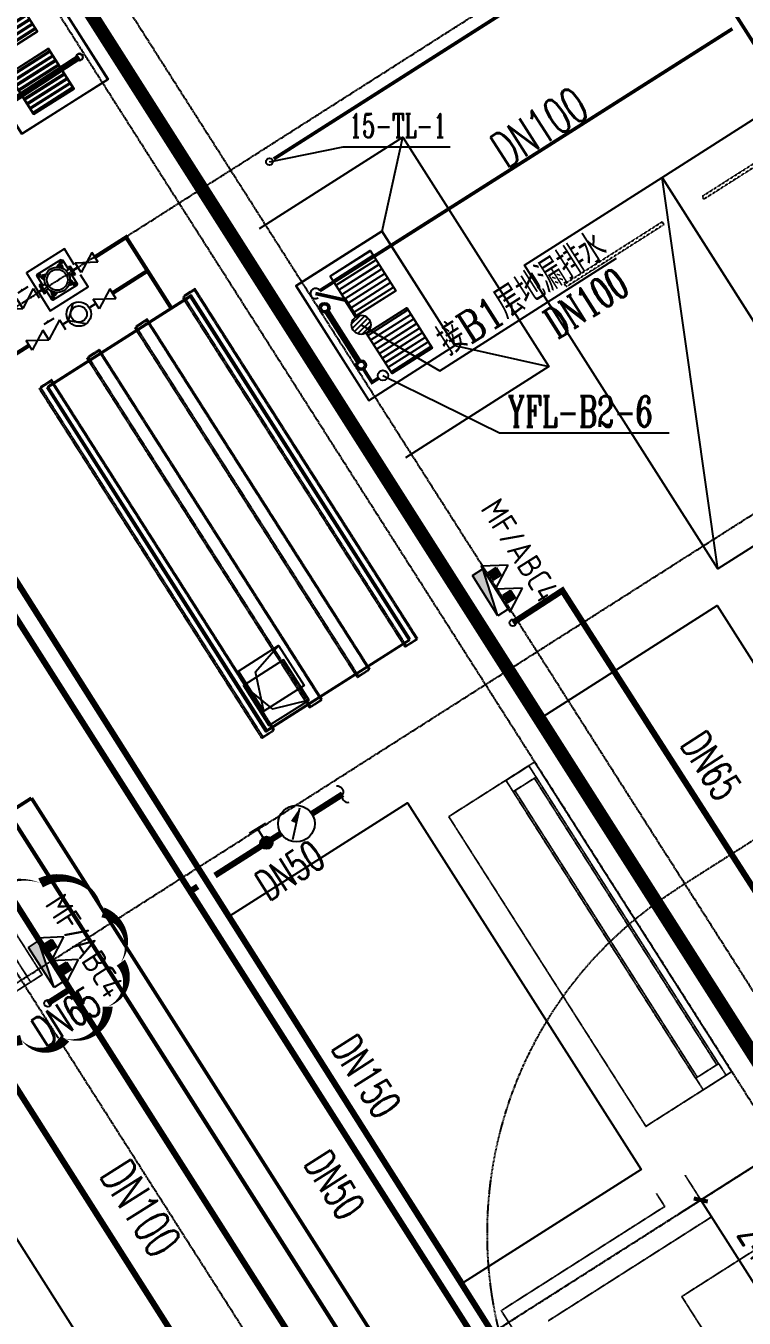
# Model space of a CAD drawing. Extents: x -1466470 to 922624, y -511729 to 590125.
# Drawn here: x -202945 to -192372, y 24484 to 43503 of the extents above; entities that cross this region are included whole.
import ezdxf

# ---------------------------------------------------------------- set-up
doc = ezdxf.new("R2010")
doc.units = 0
doc.header["$LTSCALE"] = 10
doc.header["$MEASUREMENT"] = 0
for name, pattern in [('104-1516 B2核心筒$0$DASH', [0.35, 0.25, -0.1]), ('104-1516 B2核心筒|CENTER', [2, 1.25, -0.25, 0.25, -0.25]), ('DASH', [0.35, 0.25, -0.1]), ('X-104 B2平面$0$DOTE', [2.42, 2, -0.2, 0.02, -0.2]), ('X-104 B2平面$1$DASH', [0.35, 0.25, -0.1])]:
    doc.linetypes.add(name, pattern=pattern)
for name, color, linetype in [('104-1516 B2核心筒$0$A-I_车位', 9, 'Continuous'), ('104-1516 B2核心筒$0$A-I_车位-流线', 127, '104-1516 B2核心筒|CENTER'), ('104-1516 B2核心筒$0$DOOR_FIRE', 220, 'Continuous'), ('BEN$0$4', 7, 'Continuous'), ('DIM_压力废', 3, 'Continuous'), ('DIM_通气', 3, 'Continuous'), ('DMST-VALV', 140, 'Continuous'), ('EQUIP_地漏', 7, 'Continuous'), ('EQUIP_消火栓', 7, 'Continuous'), ('EQUIP_消防', 7, 'Continuous'), ('EQUIP_给水', 7, 'Continuous'), ('P-DMST-SUPL-1', 3, 'CCDI_L_P_J1'), ('PIPE-压力废', 31, 'TG_YF'), ('PIPE-废水', 31, 'TG_F'), ('PIPE-消防', 1, 'Continuous'), ('PIPE-给水', 3, 'TG_J'), ('PIPE-通气', 3, 'TG_T'), ('TEXT_压力废', 7, 'Continuous'), ('TEXT_废水', 7, 'Continuous'), ('TEXT_消防', 7, 'Continuous'), ('TEXT_给水', 7, 'Continuous'), ('TWT_DASH', 8, 'DASH'), ('TWT_DIM', 3, 'Continuous'), ('TWT_LEAD', 3, 'Continuous'), ('TWT_水箱', 7, 'Continuous'), ('VALVE_给水', 7, 'Continuous'), ('VPIPE-压力废', 31, 'Continuous'), ('VPIPE-废水', 31, 'Continuous'), ('VPIPE-消防', 1, 'Continuous'), ('VPIPE-通气', 3, 'Continuous'), ('X-104 B2平面$0$$0$A-TECH_结构', 21, 'Continuous'), ('X-104 B2平面$0$A-SUR_看线', 231, 'Continuous'), ('X-104 B2平面$0$A_AXIS-轴线', 9, 'X-104 B2平面$0$DOTE'), ('X-104 B2平面$0$SURFACE', 6, 'Continuous'), ('X-104 B2平面$0$VPIPE-消防', 1, 'Continuous'), ('X-104 B2平面$0$抗爆隔墙', 151, 'Continuous'), ('X-104 B2平面$0$看线', 241, 'Continuous'), ('X-104 B2平面$0$集水坑&', 6, 'Continuous'), ('X-104 B2平面$1$集水坑&', 7, 'Continuous')]:
    doc.layers.add(name, color=color, linetype=linetype)
for name, color, linetype, plot in [('DIM_MODI', 6, 'Continuous', False), ('X-104 B2平面$0$04-不打印_辅助线', 165, 'Continuous', False), ('X-104 B2平面$0$04-不打印_防火分区', 30, 'Continuous', False)]:
    doc.layers.add(name, color=color, linetype=linetype, plot=plot)
doc.layers.get('X-104 B2平面$0$A-SUR_看线').off()
doc.styles.add('_TCH_DIM_T3', font='ROS1', dxfattribs={"width": 0.8, "bigfont": 'JD'})
doc.styles.add('_TWT_PIPEDN', font='SIMPLEX', dxfattribs={"width": 0.8, "height": 3.5, "bigfont": 'HZTXT'})
doc.styles.add('_TWT_SERIAL', font='COMPLEX', dxfattribs={"width": 0.8, "height": 3.5, "bigfont": 'HZTXT'})
doc.styles.add('CCDI_T_G01', font='', dxfattribs={"width": 0.8, "height": 3.5})
doc.styles.get("Standard").update_dxf_attribs({"font": 'gbenor.shx', "bigfont": 'gbcbig.shx'})
doc.styles.add('TG_LINETYPE', font='romans2.shx', dxfattribs={"width": 0.8, "height": 3, "bigfont": 'hzdf2.shx'})
doc.styles.get('CCDI_T_G01').set_extended_font_data('CCDI_01')
doc.linetypes.add('CCDI_L_P_J', pattern='A,50,["J",CCDI_T_G01,S=2,R=0,X=1.25,Y=-1],-4', length=54)
doc.linetypes.add('CCDI_L_P_J1', pattern='A,49.5,["J",CCDI_T_G01,S=2,R=0,X=1.4,Y=-1],-0.8,["1",CCDI_T_G01,S=1.2,R=0,X=2,Y=-1],-3.7', length=54)
doc.linetypes.add('TG_F', pattern='A,2,-0.3,["F",TG_LINETYPE,S=0.1,R=0,X=-0.23,Y=-0.15],0', length=2.3)
doc.linetypes.add('TG_J', pattern='A,2,-0.3,["J",TG_LINETYPE,S=0.1,R=0,X=-0.23,Y=-0.15],0', length=2.3)
doc.linetypes.add('TG_T', pattern='A,2,-0.3,["T",TG_LINETYPE,S=0.1,R=0,X=-0.23,Y=-0.15],0', length=2.3)
doc.linetypes.add('TG_XH', pattern='A,5,-0.6,["XH",TG_LINETYPE,S=0.1,R=0,X=-0.52,Y=-0.15],0', length=5.6)
doc.linetypes.add('TG_YF', pattern='A,2,-0.6,["YF",TG_LINETYPE,S=0.1,R=0,X=-0.52,Y=-0.15],0', length=2.6)
doc.dimstyles.new('_TWT_ARCH&&150', dxfattribs={"dimtxt": 525, "dimasz": 150, "dimexe": 375, "dimexo": 450, "dimgap": 150, "dimtad": 1, "dimdec": 0, "dimzin": 0, "dimdsep": 46, "dimtxsty": '_TCH_DIM_T3', "dimblk": 'ARCHTICK', "dimcen": 0.09, "dimclrt": 7, "dimazin": 2, "dimtfac": 1, "dimtdec": 0, "dimtix": 1, "dimtmove": 2, "dimatfit": 3, "dimfxl": 1, "dimtolj": 1, "dimtzin": 0, "dimarcsym": 0})
pattern_1 = [(180, (350, -250), (-7e-15, -79.375), [])]

# ---------------------------------------------------------------- blocks, each defined once
blk = doc.blocks.new('*U426')
at = {"linetype": '104-1516 B2核心筒$0$DASH'}
for p, q in [((-200, -500), (-200, -100)), ((0, -100), (-200, -100)), ((5000, -100), (5200, -100)), ((5200, -500), (5200, -100)), ((0, -500), (-200, -500)), ((5000, -500), (5200, -500))]:
    blk.add_line(p, q, dxfattribs=at)
blk.add_lwpolyline([(5200, 0), (-200, 0), (-200, -1500), (5200, -1500)], close=True, dxfattribs=at)
for points in [[(5000, -100), (0, -100)], [(0, -100), (0, -500)], [(5000, -130), (0, -130)], [(5000, -100), (5000, -500)], [(5000, -470), (0, -470)], [(5000, -500), (0, -500)]]:
    blk.add_lwpolyline(points, dxfattribs=at)
blk = doc.blocks.new('104-1516 B2核心筒$0$jgfd')
blk.add_lwpolyline([(5300, -1200), (0, -1200), (0, 1200), (5300, 1200), (5300, -1200), (0, 1200)])
at = {"linetype": '104-1516 B2核心筒$0$DASH', "ltscale": 0.001}
blk.add_lwpolyline([(550, -850), (550, 850), (600, 850), (600, -850)], close=True, dxfattribs=at)
blk = doc.blocks.new('104-1516 B2核心筒')
at = {"layer": '104-1516 B2核心筒$0$A-I_车位-流线', "linetype": '104-1516 B2核心筒|CENTER', "extrusion": (0, 0, -1)}
blk.add_line((23007, 28350), (16949, 28350), dxfattribs=at)
blk.add_arc((-16949, 22350), 6000, 0, 90, dxfattribs=at)
at = {"layer": '104-1516 B2核心筒$0$A-I_车位', "rotation": 269.9999976130331}
for p in [(21200, 37300), (23600, 37300)]:
    blk.add_blockref('104-1516 B2核心筒$0$jgfd', p, dxfattribs=at)
at = {"layer": '104-1516 B2核心筒$0$A-I_车位', "xscale": -1, "rotation": 179.9999976130331}
blk.add_blockref('104-1516 B2核心筒$0$jgfd', (699, 28537), dxfattribs=at)
at = {"layer": '104-1516 B2核心筒$0$DOOR_FIRE', "linetype": '104-1516 B2核心筒$0$DASH', "rotation": 269.9999896018064}
blk.add_blockref('*U426', (16200, 30850), dxfattribs=at)
blk = doc.blocks.new('X-104 B2平面$1$12ddddddj')
at = {"layer": 'X-104 B2平面$1$集水坑&', "linetype": 'Continuous'}
h = blk.add_hatch(dxfattribs=at)
h.set_pattern_fill('ANSI31', color=256, scale=50, angle=135)
h.set_pattern_definition(pattern_1)
h.paths.add_polyline_path([(3014056, 294593), (3014756, 294593), (3014756, 293893), (3014056, 293893)])
h.paths.add_polyline_path([(3014056, 293593), (3014756, 293593), (3014756, 292893), (3014056, 292893)])
for points in [[(3015056, 294743), (3013556, 294743), (3013556, 292743), (3015056, 292743)], [(3014056, 294593), (3014756, 294593), (3014756, 293893), (3014056, 293893)], [(3014056, 293593), (3014756, 293593), (3014756, 292893), (3014056, 292893)]]:
    blk.add_lwpolyline(points, close=True, dxfattribs=at)
for centre in [(3013736, 294243), (3013736, 293243)]:
    blk.add_circle(centre, 50, dxfattribs=at)
blk = doc.blocks.new('104 轴线')
for p, q in [((-158456, -48930), (-73109, 5398)), ((-153945, -56016), (-61764, 2663)), ((-149616, -62863), (-57436, -4184)), ((-149595, -62849), (-57415, -4171)), ((-149374, -22840), (-113048, -79905)), ((-150133, -23323), (-113808, -80389)), ((-156966, -27673), (-120641, -84738))]:
    blk.add_line(p, q)
blk = doc.blocks.new('X-104 B2平面$0$A$C46881555')
at = {"layer": 'X-104 B2平面$0$VPIPE-消防', "linetype": 'Continuous'}
for centre in [(7726, 40803), (879, 35203)]:
    blk.add_circle(centre, 50, dxfattribs=at)
blk = doc.blocks.new('X-104 B2平面')
at = {"layer": 'X-104 B2平面$0$$0$A-TECH_结构'}
blk.add_lwpolyline([(-12603, 44195), (-10494, 45537), (-7272, 40476), (-9381, 39133), (-12603, 44195)], dxfattribs=at)
at = {"layer": 'X-104 B2平面$0$$0$A-TECH_结构', "linetype": 'X-104 B2平面$1$DASH'}
for points in [[(-10606, 45526), (-10437, 45633), (-7161, 40487), (-7330, 40380), (-10606, 45526)], [(-11309, 45078), (-11140, 45186), (-7864, 40040), (-8033, 39932), (-11309, 45078)], [(-12012, 44631), (-11843, 44738), (-8567, 39592), (-8736, 39485), (-12012, 44631)], [(-12715, 44183), (-12546, 44291), (-9270, 39145), (-9439, 39037), (-12715, 44183)]]:
    blk.add_lwpolyline(points, dxfattribs=at)
at = {"layer": 'X-104 B2平面$0$04-不打印_辅助线'}
for points in [[(-1918, 33926), (-5355, 39325), (-2740, 40990), (697, 35591)], [(-6474, 31027), (-9910, 36426), (-7295, 38090), (-3859, 32691)]]:
    blk.add_lwpolyline(points, close=True, dxfattribs=at)
at = {"layer": 'X-104 B2平面$0$04-不打印_防火分区', "linetype": 'X-104 B2平面$1$DASH', "const_width": 200}
blk.add_lwpolyline([(-12701, 50865), (11802, 12373), (11211, 11997), (20932, -3274)], dxfattribs=at)
at = {"layer": 'X-104 B2平面$0$SURFACE', "color": 6, "linetype": 'X-104 B2平面$1$DASH'}
blk.add_line((-14374, 37852), (-12844, 35447), dxfattribs=at)
blk.add_lwpolyline([(-12675, 35555), (-19761, 31044), (-22822, 35852), (-15736, 40363)], close=True, dxfattribs=at)
at = {"layer": 'X-104 B2平面$0$抗爆隔墙', "linetype": 'X-104 B2平面$1$DASH'}
blk.add_line((-4841, 28928), (-5915, 30615), dxfattribs=at)
for points in [[(-3212, 32607), (-2821, 31992), (-5225, 30462)], [(-3634, 32338), (-3511, 32145), (-5915, 30615)]]:
    blk.add_lwpolyline(points, dxfattribs=at)
at = {"layer": 'X-104 B2平面$0$看线'}
for points in [[(-9786, 40027), (-9195, 40403), (-8819, 39813), (-9410, 39437), (-9786, 40027)], [(-9410, 39437), (-9534, 40018), (-9195, 40403)]]:
    blk.add_lwpolyline(points, dxfattribs=at)
at = {"layer": 'X-104 B2平面$1$集水坑&', "linetype": 'Continuous'}
for p, q in [((-7672, 46504), (-7366, 47884)), ((-8938, 45698), (-7672, 46504)), ((-6598, 44817), (-7672, 46504)), ((-7864, 44011), (-6598, 44817)), ((-6598, 44817), (-5218, 44510))]:
    blk.add_line(p, q, dxfattribs=at)
blk.add_lwpolyline([(-9475, 46542), (-7366, 47884), (-5218, 44510), (-7327, 43168)], dxfattribs=at)
at = {"layer": 'X-104 B2平面$1$集水坑&', "linetype": 'X-104 B2平面$1$DASH'}
blk.add_lwpolyline([(-3260, 30820), (-2455, 29555), (-346, 30897), (-1151, 32163)], close=True, dxfattribs=at)
at = {"rotation": 32.47920826362237}
blk.add_blockref('104-1516 B2核心筒', (-2417, 3796), dxfattribs=at)
at = {"layer": 'X-104 B2平面$0$A-SUR_看线'}
blk.add_blockref('X-104 B2平面$0$A$C46881555', (-13472, -65), dxfattribs=at)
at = {"layer": 'X-104 B2平面$0$A_AXIS-轴线', "rotation": 7.045863037328646e-07}
blk.add_blockref('104 轴线', (130274, 84690), dxfattribs=at)
at = {"layer": 'X-104 B2平面$1$集水坑&', "linetype": 'Continuous'}
for p, rotation in [((2378118, 1908070), 212.2975590593015), ((-2392858, -1821202), 32.47918994318312)]:
    blk.add_blockref('X-104 B2平面$1$12ddddddj', p, dxfattribs=dict(at, rotation=rotation))
blk = doc.blocks.new('X-104 B2平面$0$12ddddddj')
at = {"layer": 'X-104 B2平面$0$集水坑&', "linetype": 'Continuous'}
h = blk.add_hatch(dxfattribs=at)
h.set_pattern_fill('ANSI31', color=256, scale=50, angle=135)
h.set_pattern_definition(pattern_1)
h.paths.add_polyline_path([(3014056, 294593), (3014756, 294593), (3014756, 293893), (3014056, 293893)])
h.paths.add_polyline_path([(3014056, 293593), (3014756, 293593), (3014756, 292893), (3014056, 292893)])
for points in [[(3015056, 294743), (3013556, 294743), (3013556, 292743), (3015056, 292743)], [(3014056, 294593), (3014756, 294593), (3014756, 293893), (3014056, 293893)], [(3014056, 293593), (3014756, 293593), (3014756, 292893), (3014056, 292893)]]:
    blk.add_lwpolyline(points, close=True, dxfattribs=at)
for centre in [(3013736, 294243), (3013736, 293243)]:
    blk.add_circle(centre, 50, dxfattribs=at)
blk = doc.blocks.new('$TWTSYS$00000546')
h = blk.add_hatch()
h.set_pattern_fill('ANSI31', color=256, scale=200, style=0)
h.set_pattern_definition([(45, (-38543.802, -6670.83), (-17.67767, 17.67767), [])])
h.paths.add_polyline_path([(-65, 174), (65, 174), (65, 44), (-65, 44)])
for points in [[(0, 344), (-198, 0), (198, 0)], [(-65, 174), (65, 174), (65, 44), (-65, 44)]]:
    blk.add_lwpolyline(points, close=True)
blk = doc.blocks.new('M_L13YRO')
for p, q in [((-24, 249), (250, 4)), ((250, 4), (-24, -249))]:
    blk.add_line(p, q)
blk.add_circle((0, 0), 250)
at = {"flags": 9}
for tag in ['XSIZE', 'YSIZE']:
    blk.add_attdef(tag, (0, 0), '', height=0.5, dxfattribs=at)
blk = doc.blocks.new('A$C53685222')
blk.add_lwpolyline([(800, 466), (800, 800), (0, 800), (0, 0), (800, 0), (800, 255)])
at = {"layer": 'BEN$0$4', "color": 30, "linetype": 'Continuous'}
for p, q in [((77, 490), (77, 310)), ((103, 490), (77, 490)), ((103, 490), (103, 310)), ((129, 652), (129, 450)), ((644, 670), (148, 670)), ((183, 566), (201, 515)), ((228, 611), (279, 593)), ((566, 617), (515, 599)), ((611, 572), (593, 521)), ((665, 652), (665, 450)), ((697, 490), (697, 310)), ((697, 490), (723, 490)), ((723, 490), (723, 310)), ((77, 310), (103, 310)), ((178, 450), (103, 450)), ((103, 352), (178, 352)), ((129, 352), (129, 153)), ((183, 234), (201, 285)), ((616, 235), (596, 285)), ((622, 450), (697, 450)), ((697, 352), (622, 352)), ((665, 352), (665, 153)), ((723, 310), (697, 310)), ((149, 134), (645, 134)), ((228, 189), (279, 207)), ((573, 188), (521, 205)), ((614, 213), (614, 225)), ((665, 158), (665, 170))]:
    blk.add_line(p, q, dxfattribs=at)
for centre, radius in [((159, 641), 32), ((156, 641), 8.29), ((400, 400), 227), ((211, 583), 32), ((208, 583), 8.29), ((400, 400), 186), ((581, 591), 32), ((579, 591), 8.29), ((632, 641), 32), ((631, 641), 8.29), ((209, 219), 32), ((582, 219), 32), ((159, 164), 32), ((156, 164), 8.29), ((206, 219), 8.29), ((582, 219), 8.29), ((634, 164), 32), ((634, 164), 8.29)]:
    blk.add_circle(centre, radius, dxfattribs=at)
blk = doc.blocks.new('A$C05380F4A')
at = {"layer": 'DMST-VALV'}
for p, q in [((-83, 0), (83, 0)), ((83, -288), (-83, 0)), ((512, 79), (678, 79)), ((678, -209), (512, 79)), ((678, 79), (512, -209)), ((83, 0), (-83, -288)), ((83, -576), (-83, -288)), ((83, -288), (-83, -288)), ((-83, -288), (83, -288)), ((144, -519), (144, -346)), ((678, -497), (512, -209)), ((678, -209), (512, -209)), ((512, -209), (678, -209)), ((739, -439), (739, -267)), ((678, -497), (512, -497)), ((83, -576), (-83, -576)), ((-93, -1160), (74, -1160)), ((74, -1449), (-93, -1160)), ((74, -1160), (-93, -1449)), ((502, -1221), (669, -1221)), ((669, -1509), (502, -1221)), ((669, -1221), (502, -1509)), ((74, -1449), (-93, -1449)), ((-93, -1449), (74, -1449)), ((669, -1509), (502, -1509)), ((502, -1509), (669, -1509))]:
    blk.add_line(p, q, dxfattribs=at)
blk.add_circle((2, -863), 120, dxfattribs=at)
for p in [(0, -288), (0, -288), (595, -209), (595, -209), (-10, -1449), (-10, -1449), (585, -1509), (585, -1509)]:
    blk.add_point(p, dxfattribs=at)
for points in [[(144, -432), (173, -432), (144, -346)], [(739, -353), (768, -353), (739, -267)]]:
    blk.add_solid(points, dxfattribs=at)
at = {"layer": 'P-DMST-SUPL-1', "linetype": 'CCDI_L_P_J', "const_width": 35}
for points in [[(-1, -576), (-1, -696)], [(594, -497), (594, -599)], [(-1, -1045), (-1, -1160)], [(594, -1126), (594, -1221)]]:
    blk.add_lwpolyline(points, dxfattribs=at)
at = {"layer": 'DMST-VALV'}
for name, p, xscale, yscale, zscale, rotation in [('A$C53685222', (267, -533), 0.8250000001862645, 0.8250000001862645, 0.8250000001862645, 270), ('M_L13YRO', (2, -863), 0.7200000062584877, 0.7200000062584877, 0.7200000062584877, 90)]:
    blk.add_blockref(name, p, dxfattribs=dict(at, xscale=xscale, yscale=yscale, zscale=zscale, rotation=rotation))
blk = doc.blocks.new('$TwtSys$00000434')
for p, q in [((-0.5, 0.5), (-0.5, -0.5)), ((-0.5, -0.5), (0.5, 0.5)), ((0.5, 0.5), (-0.5, 0.5)), ((0.5, -0.5), (0.5, 0.5)), ((-0.5, -0.5), (0.5, -0.5))]:
    blk.add_line(p, q)
blk.add_solid([(0.5, -0.5), (0.5, 0.5), (-0.5, -0.5)])
blk = doc.blocks.new('$VALVE$00000497')
for p, q in [((78, 138), (-78, 138)), ((0, 50), (0, 138))]:
    blk.add_line(p, q)
at = {"const_width": 49.6}
blk.add_lwpolyline([(25, 0, 1), (-25, 0, 1)], format="xyb", close=True, dxfattribs=at)
blk.add_circle((0, 0), 50)
blk = doc.blocks.new('$VALVE$00000742')
blk.add_line((-93, -93), (93, 93))
blk.add_lwpolyline([(93, 93, 0, 50, 0), (-13, 22, 50, 50, 0)], format="xyseb")
blk.add_circle((0, 0), 150)
for p in [(-150, 0), (150, 0)]:
    blk.add_point(p)
blk = doc.blocks.new('$TwtSys$00000132')
at = {"elevation": 0}
blk.add_lwpolyline([(7, -101, -0.575183), (0, 0, 0.604745), (-11, 101, 16.924828)], format="xyb", dxfattribs=at)
blk = doc.blocks.new('$TwtSys$00000141')
for p, q in [((-94, 8), (-10, 92)), ((-94, 8), (-10, 92)), ((-87, -35), (35, 87)), ((-87, -35), (35, 87)), ((-66, -66), (66, 66)), ((-66, -66), (66, 66)), ((-32, -87), (88, 33)), ((-32, -87), (88, 33)), ((11, -92), (92, -11)), ((11, -92), (92, -11))]:
    blk.add_line(p, q)
blk.add_circle((0, 0), 94)
blk.add_circle((0, 0), 94)
blk = doc.blocks.new('_ArchTick')
at = {"color": 0, "linetype": 'ByBlock', "const_width": 0.4}
blk.add_lwpolyline([(-0.5, -0.5), (0.5, 0.5)], dxfattribs=at)
blk = doc.blocks.new('*D96')
at = {"layer": 'Defpoints', "color": 0, "transparency": 16777216}
for p in [(-191829, 26975), (-190527, 24929), (-191708, 24177)]:
    blk.add_point(p, dxfattribs=at)
at = {"layer": 'TWT_DIM', "color": 0, "lineweight": -2, "transparency": 16777216}
for p, q in [((-192209, 26733), (-193327, 26021)), ((-193010, 26223), (-191708, 24177)), ((-190907, 24688), (-192025, 23976))]:
    blk.add_line(p, q, dxfattribs=at)
at = {"layer": 'TWT_DIM', "color": 0, "lineweight": -2, "transparency": 16777216, "xscale": 150, "yscale": 150, "zscale": 150}
for p, rotation in [((-193010, 26223), 122.4792280941223), ((-191708, 24177), 302.4792280941223)]:
    blk.add_blockref('_ArchTick', p, dxfattribs=dict(at, rotation=rotation))
at = {"layer": 'TWT_DIM', "color": 7, "transparency": 16777216, "insert": (-192011, 25422), "char_height": 525, "attachment_point": 5, "rotation": 302.4792, "style": '_TCH_DIM_T3'}
blk.add_mtext('\\A1;2425', dxfattribs=at)

msp = doc.modelspace()

# ---------------------------------------------------------------- hatches: boundary and pattern name
at = {"layer": 'PIPE-压力废', "linetype": 'TG_YF'}
msp.add_hatch(color=256, dxfattribs=at).paths.add_polyline_path([(-197849.4, 38256.6), (-197871.5, 38242.5), (-197857.4, 38220.3)])
at = {"layer": 'PIPE-废水', "linetype": 'TG_F'}
for points in [[(-198239.9, 39466), (-198234.2, 39491.6), (-198223.6, 39489.3)], [(-198239.9, 39466), (-198217.7, 39480.1), (-198223.6, 39489.3)], [(-197849.4, 38256.6), (-197835.3, 38234.4), (-197857.4, 38220.3)]]:
    msp.add_hatch(color=256, dxfattribs=at).paths.add_polyline_path(points)
at = {"layer": 'PIPE-消防'}
msp.add_hatch(color=256, dxfattribs=at).paths.add_polyline_path([(-195047.5, 35191.5), (-195072, 35229.2), (-195034.1, 35253.9)])
at = {"layer": 'PIPE-消防', "linetype": 'TG_XH'}
msp.add_hatch(color=256, dxfattribs=at).paths.add_polyline_path([(-195047.5, 35191.5), (-195009.6, 35215.8), (-195034.1, 35253.9)])
at = {"layer": 'PIPE-给水', "linetype": 'Continuous'}
for points in [[(-201468, 40392.3), (-201484.1, 40417.6), (-201458.8, 40433.7)], [(-201468, 40392.3), (-201442.7, 40408.4), (-201458.8, 40433.7)]]:
    msp.add_hatch(color=256, dxfattribs=at).paths.add_polyline_path(points)

# ---------------------------------------------------------------- linework, layer by layer
at = {"layer": 'DIM_MODI'}
msp.add_lwpolyline([(-201547.3, 29716.3, 0, 150, 0.5), (-201809.8, 30455.7, 0, 150, 0.5), (-202728, 30888.9, 0, 150, 0.5), (-203794.2, 30186.6, 0, 150, 0.5), (-203892.6, 29716.3, 0, 150, 0.5), (-203742.4, 29142.1, 0, 150, 0.5), (-203009, 28579.8, 0, 150, 0.5), (-202367.5, 28597.9, 0, 150, 0.5), (-201741.2, 29070.4, 0, 150, 0.5)], format="xyseb", close=True, dxfattribs=at)
at = {"layer": 'DIM_压力废'}
for p, q in [((-197687.9, 38359.3), (-195970.4, 37512.7)), ((-195970.4, 37512.7), (-193474.5, 37512.7))]:
    msp.add_line(p, q, dxfattribs=at)
at = {"layer": 'DIM_通气', "color": 3}
for p, q in [((-199359.2, 41503.7), (-198275.2, 41720.4)), ((-198275.2, 41720.4), (-196697.5, 41720.4))]:
    msp.add_line(p, q, dxfattribs=at)
at = {"layer": 'PIPE-压力废', "linetype": 'TG_YF', "ltscale": 1.5, "const_width": 90}
for points in [[(-208181.7, 39112.7), (-202158, 43042.3)], [(-204867.8, 30682.8), (-192917.9, 11878)]]:
    msp.add_lwpolyline(points, dxfattribs=at)
at = {"layer": 'PIPE-压力废', "linetype": 'Continuous', "ltscale": 1.5, "const_width": 90}
msp.add_lwpolyline([(-198050.7, 38572.9), (-198507.2, 39290)], dxfattribs=at)
at = {"layer": 'PIPE-压力废', "linetype": 'TG_YF', "ltscale": 0.75, "const_width": 52.5}
msp.add_lwpolyline([(-197970.2, 38446.4), (-197849.4, 38256.6)], dxfattribs=at)
at = {"layer": 'PIPE-废水', "linetype": 'TG_F', "ltscale": 1.5, "const_width": 52.5}
for points in [[(-198618.4, 39604.3), (-192544, 43460.5)], [(-198239.9, 39466), (-198681.7, 39564.1)], [(-198239.9, 39466), (-198084.9, 39222.6)]]:
    msp.add_lwpolyline(points, dxfattribs=at)
at = {"layer": 'PIPE-废水', "linetype": 'TG_F', "ltscale": 0.75, "const_width": 52.5}
msp.add_lwpolyline([(-197849.4, 38256.6), (-197751.2, 38319.1)], dxfattribs=at)
at = {"layer": 'PIPE-消防', "linetype": 'TG_XH', "ltscale": 1.5, "const_width": 90}
for points in [[(-192156.5, 18083.6), (-204467.5, 37517.1)], [(-195047.5, 35191.5), (-191410.3, 29525.9)], [(-202294.7, 29326.5), (-203646.4, 31460.2)], [(-202622.6, 29117.9), (-202294.7, 29326.5)], [(-193381, 15316.5), (-202294.7, 29326.5)]]:
    msp.add_lwpolyline(points, dxfattribs=at)
at = {"layer": 'PIPE-消防', "ltscale": 1.5, "const_width": 90}
msp.add_lwpolyline([(-195776, 34718.2), (-195047.5, 35191.5)], dxfattribs=at)
at = {"layer": 'PIPE-给水', "linetype": 'Continuous', "const_width": 60}
for points in [[(-201928.6, 40099.1), (-201468, 40392.3)], [(-201153.4, 39898.1), (-201468, 40392.3)], [(-201674.2, 39566.5), (-201153.4, 39898.1)], [(-200794.9, 39334.8), (-201153.4, 39898.1)], [(-203576.7, 38366.9), (-202895.3, 38800.6)]]:
    msp.add_lwpolyline(points, dxfattribs=at)
at = {"layer": 'PIPE-给水', "ltscale": 1.5, "const_width": 90}
for points in [[(-204638.5, 37227.2), (-200525.9, 30766.5)], [(-200525.9, 30766.5), (-194998.4, 22083.1)]]:
    msp.add_lwpolyline(points, dxfattribs=at)
at = {"layer": 'PIPE-给水', "linetype": 'Continuous', "ltscale": 1.5, "const_width": 90}
for points in [[(-198281.4, 32195.3), (-198734.4, 31906.9)], [(-199189.9, 31616.9), (-200160.7, 30999)], [(-200413.8, 30837.9), (-200525.9, 30766.5)]]:
    msp.add_lwpolyline(points, dxfattribs=at)
at = {"layer": 'PIPE-给水', "linetype": 'TG_J', "const_width": 60}
msp.add_lwpolyline([(-203118.9, 31796), (-198062.4, 23852.5)], dxfattribs=at)
at = {"layer": 'PIPE-通气', "ltscale": 1.5, "const_width": 52.5}
for points in [[(-199295.9, 41544), (-193496.3, 45235.8)], [(-193496.3, 45235.8), (-181615.5, 26571.7)], [(-210787.5, 27092.3), (-202862, 32137.4)], [(-202862, 32137.4), (-194214.1, 18551.9)]]:
    msp.add_lwpolyline(points, dxfattribs=at)
at = {"layer": 'TWT_DASH'}
for points in [[(-197178.4, 34489.7), (-200454.1, 39635.6), (-200622.8, 39528.2), (-197347.2, 34382.3)], [(-197881.4, 34042.2), (-201157.1, 39188.1), (-201325.8, 39080.7), (-198050.1, 33934.8)], [(-198584.4, 33594.7), (-201860.1, 38740.6), (-202028.8, 38633.2), (-198753.1, 33487.3)], [(-199287.4, 33147.2), (-202563.1, 38293.1), (-202731.8, 38185.7), (-199456.1, 33039.8)]]:
    msp.add_lwpolyline(points, close=True, dxfattribs=at)
at = {"layer": 'TWT_LEAD'}
for p, q in [((-196853, 38425.7), (-194249.9, 40084.1)), ((-198009.2, 39103.6), (-196853, 38425.7))]:
    msp.add_line(p, q, dxfattribs=at)
at = {"layer": 'TWT_水箱'}
for p in [(-199742.3, 33794.9, 500), (-198775.9, 33580.3, 500)]:
    msp.add_line(p, (-199312.8, 33446, 500), dxfattribs=at)
for points in [[(-197289.6, 34478.2), (-200511.6, 39539.7), (-202620.6, 38197.2), (-199398.6, 33135.7)], [(-198775.9, 33580.3), (-199151.8, 34170.8), (-199742.3, 33794.9), (-199366.4, 33204.4)]]:
    msp.add_lwpolyline(points, close=True, dxfattribs=at)
at = {"layer": 'VPIPE-压力废', "linetype": 'Continuous'}
for centre in [(-198547.5, 39353.2), (-198010.5, 38509.7)]:
    msp.add_circle(centre, 75, dxfattribs=at)
msp.add_arc((-198681.7, 39564.1), 75, 32.47919, 302.47919, dxfattribs=at)
at = {"layer": 'VPIPE-废水', "linetype": 'Continuous'}
msp.add_circle((-197687.9, 38359.3), 75, dxfattribs=at)
at = {"layer": 'VPIPE-消防', "linetype": 'Continuous'}
for centre in [(-195776, 34718.2), (-202622.6, 29117.9)]:
    msp.add_circle(centre, 50, dxfattribs=at)
at = {"layer": 'VPIPE-通气', "color": 30, "linetype": 'Continuous'}
msp.add_circle((-199359.2, 41503.7), 50, dxfattribs=at)

# ---------------------------------------------------------------- block references
msp.add_blockref('X-104 B2平面', (-190030.1, -6020))
at = {"layer": 'DMST-VALV', "rotation": 122.1318772509182}
msp.add_blockref('A$C05380F4A', (-202895.3, 38800.6), dxfattribs=at)
at = {"layer": 'EQUIP_地漏', "linetype": 'ByBlock', "xscale": 1.5, "yscale": 1.5, "zscale": 1.5}
msp.add_blockref('$TwtSys$00000141', (-198009.2, 39103.6), dxfattribs=at)
at = {"layer": 'EQUIP_消火栓', "xscale": 700, "yscale": -180, "zscale": 700}
for p, rotation in [((-196105.5, 35166.2), 122.222922980086), ((-202642.8, 29694), 122.7683213823448)]:
    msp.add_blockref('$TwtSys$00000434', p, dxfattribs=dict(at, rotation=rotation))
at = {"layer": 'EQUIP_消防'}
for p, rotation in [((-196135.2, 35382), 302.2229229800861), ((-195923.6, 35046.3), 302.2229229800861), ((-202674.5, 29909.6), 302.7683213823448), ((-202459.7, 29575.9), 302.7683213823448)]:
    msp.add_blockref('$TWTSYS$00000546', p, dxfattribs=dict(at, rotation=rotation))
at = {"layer": 'EQUIP_给水', "xscale": 1.5, "yscale": 1.5, "zscale": 1.5, "rotation": 212.4792758686983}
msp.add_blockref('$TwtSys$00000132', (-198281.4, 32195.3), dxfattribs=at)
at = {"layer": 'VALVE_给水', "linetype": 'ByBlock', "xscale": -1.8, "yscale": -1.8, "zscale": 1.8, "rotation": 212.4792758686983}
for name, p in [('$VALVE$00000742', (-198962.2, 31761.9)), ('$VALVE$00000497', (-199403.6, 31480.9))]:
    msp.add_blockref(name, p, dxfattribs=at)
at = {"layer": 'X-104 B2平面$0$集水坑&', "linetype": 'Continuous', "xscale": -1, "rotation": 32.47922345602503}
msp.add_blockref('X-104 B2平面$0$12ddddddj', (2497662.4, 1414026.4), dxfattribs=at)
at = {"layer": 'X-104 B2平面$0$集水坑&', "linetype": 'Continuous', "rotation": 32.47918666832811}
msp.add_blockref('X-104 B2平面$0$12ddddddj', (-2582888.6, -1827222), dxfattribs=at)

# ---------------------------------------------------------------- texts
at = {"layer": 'DIM_压力废', "color": 7, "style": '_TWT_SERIAL', "width": 0.64}
msp.add_text('YFL-B2-6', height=450, dxfattribs=at).set_placement((-195854.8, 37602.7))
at = {"layer": 'DIM_通气', "color": 7, "style": '_TWT_SERIAL', "width": 0.64}
msp.add_text('15-TL-1', height=350, dxfattribs=at).set_placement((-198186.2, 41860.4))
at = {"layer": 'TEXT_压力废', "linetype": 'TG_YF', "style": '_TWT_PIPEDN', "width": 0.64}
msp.add_text('DN100', height=525, rotation=302.43466, dxfattribs=at).set_placement((-201873, 26586.5))
at = {"layer": 'TEXT_废水', "linetype": 'TG_F', "style": '_TWT_PIPEDN', "width": 0.64}
msp.add_text('DN100', height=525, rotation=32.40837, dxfattribs=at).set_placement((-195870.3, 41393.3))
at = {"layer": 'TEXT_消防'}
for rotation, p in [(302.22292, (-196262.5, 36397.1)), (302.76832, (-202675.5, 30575.2))]:
    msp.add_text('MF/ABC4', height=350, rotation=rotation, dxfattribs=at).set_placement(p)
at = {"layer": 'TEXT_消防', "linetype": 'TG_XH', "style": '_TWT_PIPEDN', "width": 0.64}
for s, rotation, p in [('DN65', 302.69992, (-193324.8, 32924.6)), ('DN65', 32.46612, (-202660.5, 28460.2)), ('DN150', 302.35372, (-198463.2, 28459.5))]:
    msp.add_text(s, height=450, rotation=rotation, dxfattribs=at).set_placement(p)
at = {"layer": 'TEXT_给水', "linetype": 'Continuous', "style": '_TWT_PIPEDN', "width": 0.64}
msp.add_text('DN50', height=450, rotation=32.47928, dxfattribs=at).set_placement((-199370, 30610.2))
at = {"layer": 'TEXT_给水', "style": '_TWT_PIPEDN', "width": 0.64}
msp.add_text('DN50', height=450, rotation=302.47921, dxfattribs=at).set_placement((-198865.2, 26756.2))
at = {"layer": 'TWT_LEAD', "color": 7, "style": '_TWT_SERIAL'}
for s, width, p in [('接B1层地漏排水', 0.8, (-196709.3, 38624)), ('DN100', 0.64, (-195122.9, 38887.6))]:
    msp.add_text(s, height=450, rotation=32.5, dxfattribs=dict(at, width=width)).set_placement(p)

# ---------------------------------------------------------------- dimensions: what is measured, and where the dimension line sits
at = {"layer": 'TWT_DIM'}
dim = msp.add_aligned_dim(p1=(-191829.4, 26974.6), p2=(-190527.4, 24929.2), distance=-1400, text='2425', dimstyle='_TWT_ARCH&&150', dxfattribs=at)
dim.commit()
dim.dimension.update_dxf_attribs({"geometry": '*D96', "text_midpoint": (-192011.4, 25421.6)})

doc.saveas('drawing.dxf')
